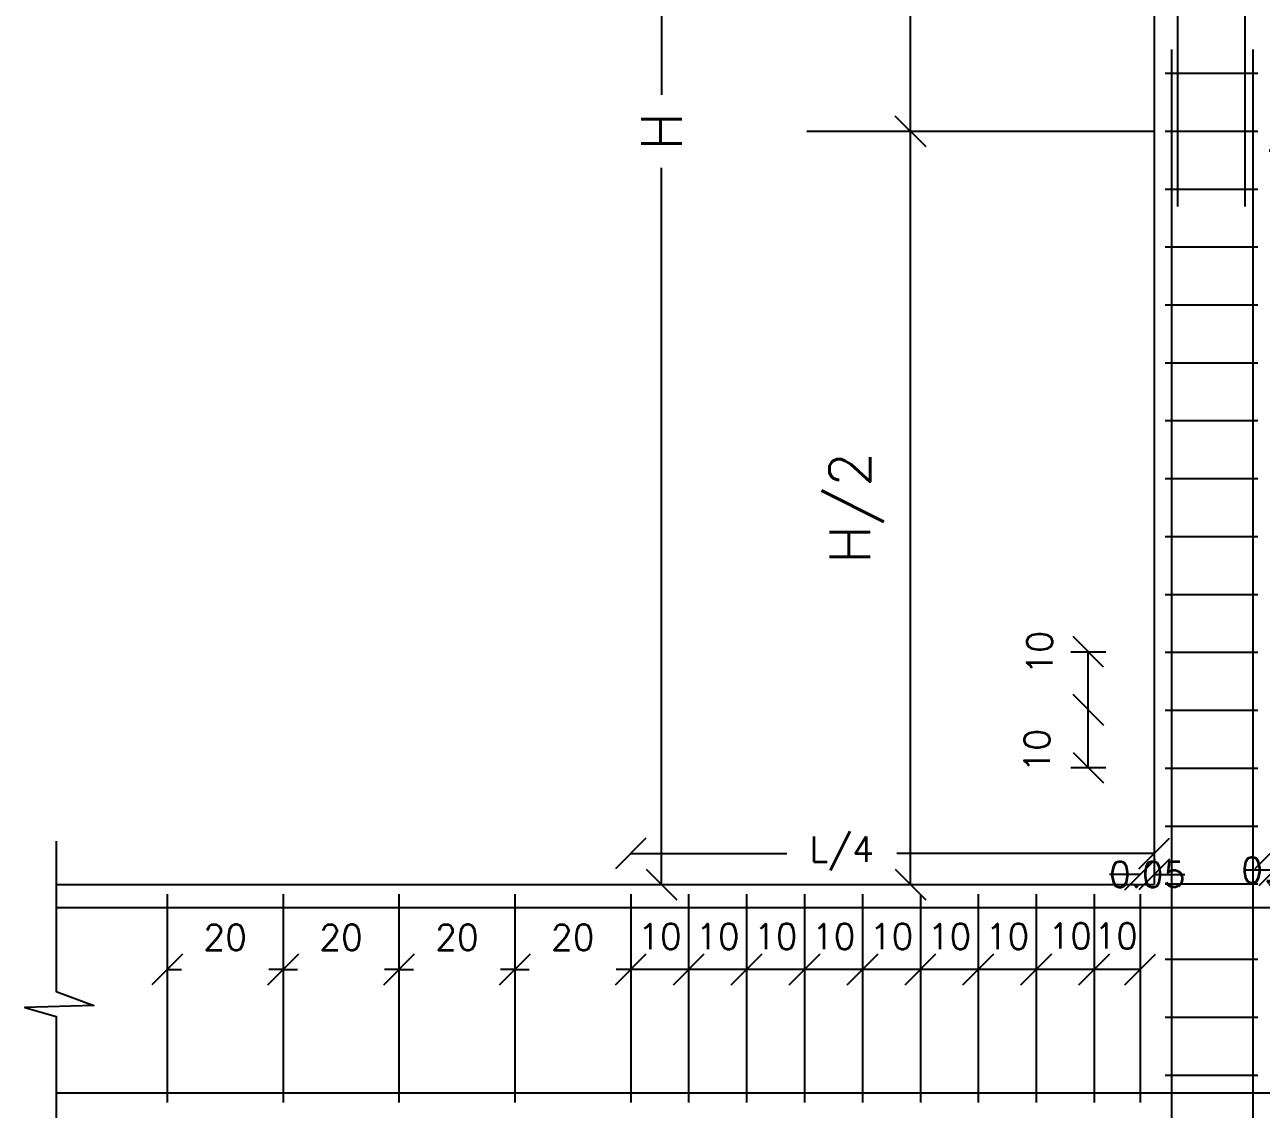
# Model space of a CAD drawing. Extents: x 166525 to 167198, y 178739 to 179747.
# Drawn here: x 166662.412 to 166667.268, y 179623.809 to 179628.07 of the extents above; entities that cross this region are included whole.
import ezdxf

# ---------------------------------------------------------------- set-up
doc = ezdxf.new("R2010")
doc.units = 0
doc.header["$MEASUREMENT"] = 0
doc.layers.get('0').update_dxf_attribs({"linetype": 'CONTINUOUS'})
doc.layers.get('DEFPOINTS').update_dxf_attribs({"linetype": 'CONTINUOUS'})
for name, color, linetype in [('0102', 9, 'CONTINUOUS'), ('beams', 4, 'CONTINUOUS'), ('DIM', 144, 'CONTINUOUS'), ('OUT', 6, 'CONTINUOUS'), ('ST', 2, 'CONTINUOUS'), ('win', 4, 'CONTINUOUS')]:
    doc.layers.add(name, color=color, linetype=linetype)
doc.styles.add('ROMANS', font='romans.shx')
doc.dimstyles.new('dim100', dxfattribs={"dimtxt": 0.16, "dimasz": 0.12, "dimexe": 0.00018, "dimexo": 0.000625, "dimgap": 0.09, "dimtad": 1, "dimdec": 0, "dimlfac": 100, "dimrnd": 1, "dimzin": 0, "dimdsep": 46, "dimtxsty": 'ROMANS', "dimblk1": 'OBLIQUE', "dimblk2": 'OBLIQUE', "dimsah": 1, "dimcen": 0.09, "dimse1": 1, "dimse2": 1, "dimclrd": 8, "dimclre": 8, "dimclrt": 7, "dimadec": 0, "dimazin": 0, "dimtfac": 1, "dimtdec": 0, "dimtix": 1, "dimtofl": 0, "dimtmove": 2, "dimatfit": 3, "dimldrblk": 'OBLIQUE', "dimfxl": 0.00018, "dimtolj": 1, "dimtzin": 0, "dimarcsym": 0})

# ---------------------------------------------------------------- blocks, each defined once
blk = doc.blocks.new('_OBLIQUE')
at = {"color": 0, "linetype": 'ByBlock'}
blk.add_line((-0.5, -0.5), (0.5, 0.5), dxfattribs=at)
blk = doc.blocks.new('*D157')
at = {"layer": '0102', "color": 8, "lineweight": -2, "transparency": 16777216}
for p, q in [((166664.9127, 179630.6093), (166664.9127, 179627.7942)), ((166664.9127, 179624.6924), (166664.9127, 179627.5075))]:
    blk.add_line(p, q, dxfattribs=at)
at = {"layer": 'DEFPOINTS', "color": 0, "transparency": 16777216}
for p in [(166664.9127, 179630.6093), (166666.8392, 179630.6093), (166666.8477, 179624.6924)]:
    blk.add_point(p, dxfattribs=at)
at = {"layer": '0102', "color": 8, "lineweight": -2, "transparency": 16777216, "xscale": 0.12, "yscale": 0.12, "zscale": 0.12}
for p, rotation in [((166664.9127, 179630.6093), 90), ((166664.9127, 179624.6924), 270)]:
    blk.add_blockref('_OBLIQUE', p, dxfattribs=dict(at, rotation=rotation))
at = {"layer": '0102', "color": 7, "transparency": 16777216, "insert": (166664.9127, 179627.6508), "char_height": 0.16, "attachment_point": 5, "rotation": 90, "style": 'ROMANS'}
blk.add_mtext('\\A1;H', dxfattribs=at)
blk = doc.blocks.new('*D164')
at = {"layer": '0102', "color": 8, "lineweight": -2, "transparency": 16777216}
blk.add_line((166666.5889, 179625.1511), (166666.5889, 179625.3786), dxfattribs=at)
at = {"layer": 'DEFPOINTS', "color": 0, "transparency": 16777216}
for p in [(166666.5889, 179625.3786), (166666.8673, 179625.3786), (166666.8673, 179625.1511)]:
    blk.add_point(p, dxfattribs=at)
at = {"layer": '0102', "color": 8, "lineweight": -2, "transparency": 16777216, "xscale": 0.12, "yscale": 0.12, "zscale": 0.12}
for p, rotation in [((166666.5889, 179625.3786), 90), ((166666.5889, 179625.1511), 270)]:
    blk.add_blockref('_OBLIQUE', p, dxfattribs=dict(at, rotation=rotation))
at = {"layer": '0102', "color": 7, "transparency": 16777216, "insert": (166666.3871, 179625.2178), "char_height": 0.1, "attachment_point": 5, "rotation": 90, "style": 'ROMANS'}
blk.add_mtext('\\A1;10', dxfattribs=at)
blk = doc.blocks.new('*D165')
at = {"layer": '0102', "color": 8, "lineweight": -2, "transparency": 16777216}
blk.add_line((166666.5889, 179625.3786), (166666.5889, 179625.6061), dxfattribs=at)
at = {"layer": 'DEFPOINTS', "color": 0, "transparency": 16777216}
for p in [(166666.5889, 179625.6061), (166666.8673, 179625.6061), (166666.8673, 179625.3786)]:
    blk.add_point(p, dxfattribs=at)
at = {"layer": '0102', "color": 8, "lineweight": -2, "transparency": 16777216, "xscale": 0.12, "yscale": 0.12, "zscale": 0.12}
for p, rotation in [((166666.5889, 179625.6061), 90), ((166666.5889, 179625.3786), 270)]:
    blk.add_blockref('_OBLIQUE', p, dxfattribs=dict(at, rotation=rotation))
at = {"layer": '0102', "color": 7, "transparency": 16777216, "insert": (166666.3977, 179625.6025), "char_height": 0.1, "attachment_point": 5, "rotation": 90, "style": 'ROMANS'}
blk.add_mtext('\\A1;10', dxfattribs=at)
blk = doc.blocks.new('*D166')
at = {"layer": '0102', "color": 8, "lineweight": -2, "transparency": 16777216}
blk.add_line((166665.8906, 179624.6924), (166665.8906, 179627.6508), dxfattribs=at)
at = {"layer": 'DEFPOINTS', "color": 0, "transparency": 16777216}
for p in [(166665.7637, 179627.6508), (166665.8906, 179627.6508), (166665.7637, 179624.6924)]:
    blk.add_point(p, dxfattribs=at)
at = {"layer": '0102', "color": 8, "lineweight": -2, "transparency": 16777216, "xscale": 0.12, "yscale": 0.12, "zscale": 0.12}
for p, rotation in [((166665.8906, 179627.6508), 90), ((166665.8906, 179624.6924), 270)]:
    blk.add_blockref('_OBLIQUE', p, dxfattribs=dict(at, rotation=rotation))
at = {"layer": '0102', "color": 7, "transparency": 16777216, "insert": (166665.6787, 179626.1716), "char_height": 0.16, "attachment_point": 5, "rotation": 90, "style": 'ROMANS'}
blk.add_mtext('\\A1;H/2', dxfattribs=at)
blk = doc.blocks.new('*D167')
at = {"layer": '0102', "color": 8, "lineweight": -2, "transparency": 16777216}
blk.add_line((166665.8906, 179627.6508), (166665.8906, 179630.6093), dxfattribs=at)
at = {"layer": 'DEFPOINTS', "color": 0, "transparency": 16777216}
for p in [(166665.8906, 179630.6093), (166665.8906, 179630.6093), (166665.7637, 179627.6508)]:
    blk.add_point(p, dxfattribs=at)
at = {"layer": '0102', "color": 8, "lineweight": -2, "transparency": 16777216, "xscale": 0.12, "yscale": 0.12, "zscale": 0.12}
for p, rotation in [((166665.8906, 179630.6093), 90), ((166665.8906, 179627.6508), 270)]:
    blk.add_blockref('_OBLIQUE', p, dxfattribs=dict(at, rotation=rotation))
at = {"layer": '0102', "color": 7, "transparency": 16777216, "insert": (166665.6787, 179629.13), "char_height": 0.16, "attachment_point": 5, "rotation": 90, "style": 'ROMANS'}
blk.add_mtext('\\A1;H/2', dxfattribs=at)
blk = doc.blocks.new('*D168')
at = {"layer": '0102', "color": 8, "lineweight": -2, "transparency": 16777216}
for p, q in [((166667.3792, 179627.9726), (166667.3792, 179627.8572)), ((166667.3792, 179627.3561), (166667.3792, 179627.4715))]:
    blk.add_line(p, q, dxfattribs=at)
at = {"layer": 'DEFPOINTS', "color": 0, "transparency": 16777216}
for p in [(166667.2344, 179627.9726), (166667.2038, 179627.3561), (166667.3792, 179627.3561)]:
    blk.add_point(p, dxfattribs=at)
at = {"layer": '0102', "color": 8, "lineweight": -2, "transparency": 16777216, "xscale": 0.12, "yscale": 0.12, "zscale": 0.12}
for p, rotation in [((166667.3792, 179627.9726), 90), ((166667.3792, 179627.3561), 270)]:
    blk.add_blockref('_OBLIQUE', p, dxfattribs=dict(at, rotation=rotation))
at = {"layer": '0102', "color": 7, "transparency": 16777216, "insert": (166667.3792, 179627.6644), "char_height": 0.16, "attachment_point": 5, "rotation": 90, "style": 'ROMANS'}
blk.add_mtext('\\A1;Ls', dxfattribs=at)
blk = doc.blocks.new('*D169')
at = {"layer": '0102', "color": 8, "lineweight": -2, "transparency": 16777216}
blk.add_line((166666.6117, 179624.358), (166666.3842, 179624.358), dxfattribs=at)
at = {"layer": 'DEFPOINTS', "color": 0, "transparency": 16777216}
for p in [(166666.3842, 179624.6714), (166666.6117, 179624.6714), (166666.3842, 179624.358)]:
    blk.add_point(p, dxfattribs=at)
at = {"layer": '0102', "color": 8, "lineweight": -2, "transparency": 16777216, "xscale": 0.12, "yscale": 0.12, "zscale": 0.12, "rotation": 180}
blk.add_blockref('_OBLIQUE', (166666.3842, 179624.358), dxfattribs=at)
at = {"layer": '0102', "color": 8, "lineweight": -2, "transparency": 16777216, "xscale": 0.12, "yscale": 0.12, "zscale": 0.12}
blk.add_blockref('_OBLIQUE', (166666.6117, 179624.358), dxfattribs=at)
at = {"layer": '0102', "color": 7, "transparency": 16777216, "insert": (166666.5172, 179624.4901), "char_height": 0.1, "attachment_point": 5, "style": 'ROMANS'}
blk.add_mtext('\\A1;10', dxfattribs=at)
blk = doc.blocks.new('*D170')
at = {"layer": '0102', "color": 8, "lineweight": -2, "transparency": 16777216}
blk.add_line((166666.3842, 179624.358), (166666.1567, 179624.358), dxfattribs=at)
at = {"layer": 'DEFPOINTS', "color": 0, "transparency": 16777216}
for p in [(166666.3842, 179624.6714), (166666.1567, 179624.358), (166666.1567, 179624.0344)]:
    blk.add_point(p, dxfattribs=at)
at = {"layer": '0102', "color": 8, "lineweight": -2, "transparency": 16777216, "xscale": 0.12, "yscale": 0.12, "zscale": 0.12, "rotation": 180}
blk.add_blockref('_OBLIQUE', (166666.1567, 179624.358), dxfattribs=at)
at = {"layer": '0102', "color": 8, "lineweight": -2, "transparency": 16777216, "xscale": 0.12, "yscale": 0.12, "zscale": 0.12}
blk.add_blockref('_OBLIQUE', (166666.3842, 179624.358), dxfattribs=at)
at = {"layer": '0102', "color": 7, "transparency": 16777216, "insert": (166666.2713, 179624.4882), "char_height": 0.1, "attachment_point": 5, "style": 'ROMANS'}
blk.add_mtext('\\A1;10', dxfattribs=at)
blk = doc.blocks.new('*D175')
at = {"layer": '0102', "color": 8, "lineweight": -2, "transparency": 16777216}
blk.add_line((166666.1567, 179624.358), (166665.9292, 179624.358), dxfattribs=at)
at = {"layer": 'DEFPOINTS', "color": 0, "transparency": 16777216}
for p in [(166666.1567, 179624.6714), (166665.9292, 179624.358), (166665.9292, 179624.0344)]:
    blk.add_point(p, dxfattribs=at)
at = {"layer": '0102', "color": 8, "lineweight": -2, "transparency": 16777216, "xscale": 0.12, "yscale": 0.12, "zscale": 0.12, "rotation": 180}
blk.add_blockref('_OBLIQUE', (166665.9292, 179624.358), dxfattribs=at)
at = {"layer": '0102', "color": 8, "lineweight": -2, "transparency": 16777216, "xscale": 0.12, "yscale": 0.12, "zscale": 0.12}
blk.add_blockref('_OBLIQUE', (166666.1567, 179624.358), dxfattribs=at)
at = {"layer": '0102', "color": 7, "transparency": 16777216, "insert": (166666.0438, 179624.4882), "char_height": 0.1, "attachment_point": 5, "style": 'ROMANS'}
blk.add_mtext('\\A1;10', dxfattribs=at)
blk = doc.blocks.new('*D176')
at = {"layer": '0102', "color": 8, "lineweight": -2, "transparency": 16777216}
blk.add_line((166665.9292, 179624.358), (166665.7017, 179624.358), dxfattribs=at)
at = {"layer": 'DEFPOINTS', "color": 0, "transparency": 16777216}
for p in [(166665.9292, 179624.6714), (166665.7017, 179624.358), (166665.7017, 179624.0344)]:
    blk.add_point(p, dxfattribs=at)
at = {"layer": '0102', "color": 8, "lineweight": -2, "transparency": 16777216, "xscale": 0.12, "yscale": 0.12, "zscale": 0.12, "rotation": 180}
blk.add_blockref('_OBLIQUE', (166665.7017, 179624.358), dxfattribs=at)
at = {"layer": '0102', "color": 8, "lineweight": -2, "transparency": 16777216, "xscale": 0.12, "yscale": 0.12, "zscale": 0.12}
blk.add_blockref('_OBLIQUE', (166665.9292, 179624.358), dxfattribs=at)
at = {"layer": '0102', "color": 7, "transparency": 16777216, "insert": (166665.8163, 179624.4882), "char_height": 0.1, "attachment_point": 5, "style": 'ROMANS'}
blk.add_mtext('\\A1;10', dxfattribs=at)
blk = doc.blocks.new('*D177')
at = {"layer": '0102', "color": 8, "lineweight": -2, "transparency": 16777216}
blk.add_line((166665.7017, 179624.358), (166665.4742, 179624.358), dxfattribs=at)
at = {"layer": 'DEFPOINTS', "color": 0, "transparency": 16777216}
for p in [(166665.7017, 179624.6714), (166665.4742, 179624.358), (166665.4742, 179624.0344)]:
    blk.add_point(p, dxfattribs=at)
at = {"layer": '0102', "color": 8, "lineweight": -2, "transparency": 16777216, "xscale": 0.12, "yscale": 0.12, "zscale": 0.12, "rotation": 180}
blk.add_blockref('_OBLIQUE', (166665.4742, 179624.358), dxfattribs=at)
at = {"layer": '0102', "color": 8, "lineweight": -2, "transparency": 16777216, "xscale": 0.12, "yscale": 0.12, "zscale": 0.12}
blk.add_blockref('_OBLIQUE', (166665.7017, 179624.358), dxfattribs=at)
at = {"layer": '0102', "color": 7, "transparency": 16777216, "insert": (166665.5888, 179624.4882), "char_height": 0.1, "attachment_point": 5, "style": 'ROMANS'}
blk.add_mtext('\\A1;10', dxfattribs=at)
blk = doc.blocks.new('*D178')
at = {"layer": '0102', "color": 8, "lineweight": -2, "transparency": 16777216}
blk.add_line((166665.4742, 179624.358), (166665.2467, 179624.358), dxfattribs=at)
at = {"layer": 'DEFPOINTS', "color": 0, "transparency": 16777216}
for p in [(166665.4742, 179624.6714), (166665.2467, 179624.358), (166665.2467, 179624.0344)]:
    blk.add_point(p, dxfattribs=at)
at = {"layer": '0102', "color": 8, "lineweight": -2, "transparency": 16777216, "xscale": 0.12, "yscale": 0.12, "zscale": 0.12, "rotation": 180}
blk.add_blockref('_OBLIQUE', (166665.2467, 179624.358), dxfattribs=at)
at = {"layer": '0102', "color": 8, "lineweight": -2, "transparency": 16777216, "xscale": 0.12, "yscale": 0.12, "zscale": 0.12}
blk.add_blockref('_OBLIQUE', (166665.4742, 179624.358), dxfattribs=at)
at = {"layer": '0102', "color": 7, "transparency": 16777216, "insert": (166665.3613, 179624.4882), "char_height": 0.1, "attachment_point": 5, "style": 'ROMANS'}
blk.add_mtext('\\A1;10', dxfattribs=at)
blk = doc.blocks.new('*D179')
at = {"layer": '0102', "color": 8, "lineweight": -2, "transparency": 16777216}
blk.add_line((166665.2467, 179624.358), (166665.0192, 179624.358), dxfattribs=at)
at = {"layer": 'DEFPOINTS', "color": 0, "transparency": 16777216}
for p in [(166665.2467, 179624.6714), (166665.0192, 179624.358), (166665.0192, 179624.0344)]:
    blk.add_point(p, dxfattribs=at)
at = {"layer": '0102', "color": 8, "lineweight": -2, "transparency": 16777216, "xscale": 0.12, "yscale": 0.12, "zscale": 0.12, "rotation": 180}
blk.add_blockref('_OBLIQUE', (166665.0192, 179624.358), dxfattribs=at)
at = {"layer": '0102', "color": 8, "lineweight": -2, "transparency": 16777216, "xscale": 0.12, "yscale": 0.12, "zscale": 0.12}
blk.add_blockref('_OBLIQUE', (166665.2467, 179624.358), dxfattribs=at)
at = {"layer": '0102', "color": 7, "transparency": 16777216, "insert": (166665.1338, 179624.4882), "char_height": 0.1, "attachment_point": 5, "style": 'ROMANS'}
blk.add_mtext('\\A1;10', dxfattribs=at)
blk = doc.blocks.new('*D180')
at = {"layer": '0102', "color": 8, "lineweight": -2, "transparency": 16777216}
blk.add_line((166665.0192, 179624.358), (166664.7917, 179624.358), dxfattribs=at)
at = {"layer": 'DEFPOINTS', "color": 0, "transparency": 16777216}
for p in [(166665.0192, 179624.6714), (166664.7917, 179624.358), (166664.7917, 179624.0344)]:
    blk.add_point(p, dxfattribs=at)
at = {"layer": '0102', "color": 8, "lineweight": -2, "transparency": 16777216, "xscale": 0.12, "yscale": 0.12, "zscale": 0.12, "rotation": 180}
blk.add_blockref('_OBLIQUE', (166664.7917, 179624.358), dxfattribs=at)
at = {"layer": '0102', "color": 8, "lineweight": -2, "transparency": 16777216, "xscale": 0.12, "yscale": 0.12, "zscale": 0.12}
blk.add_blockref('_OBLIQUE', (166665.0192, 179624.358), dxfattribs=at)
at = {"layer": '0102', "color": 7, "transparency": 16777216, "insert": (166664.9063, 179624.4882), "char_height": 0.1, "attachment_point": 5, "style": 'ROMANS'}
blk.add_mtext('\\A1;10', dxfattribs=at)
blk = doc.blocks.new('*D209')
at = {"layer": '0102', "color": 8, "lineweight": -2, "transparency": 16777216}
for p, q in [((166667.3027, 179624.8142), (166668.0036, 179624.8142)), ((166669.137, 179624.8142), (166668.436, 179624.8142))]:
    blk.add_line(p, q, dxfattribs=at)
at = {"layer": 'DEFPOINTS', "color": 0, "transparency": 16777216}
for p in [(166669.137, 179624.8142), (166667.3027, 179624.6924), (166669.137, 179624.6548)]:
    blk.add_point(p, dxfattribs=at)
at = {"layer": '0102', "color": 8, "lineweight": -2, "transparency": 16777216, "xscale": 0.12, "yscale": 0.12, "zscale": 0.12, "rotation": 180}
blk.add_blockref('_OBLIQUE', (166667.3027, 179624.8142), dxfattribs=at)
at = {"layer": '0102', "color": 8, "lineweight": -2, "transparency": 16777216, "xscale": 0.12, "yscale": 0.12, "zscale": 0.12}
blk.add_blockref('_OBLIQUE', (166669.137, 179624.8142), dxfattribs=at)
at = {"layer": '0102', "color": 7, "transparency": 16777216, "insert": (166668.2198, 179624.8142), "char_height": 0.1, "attachment_point": 5, "style": 'ROMANS'}
blk.add_mtext('\\A1;L/4', dxfattribs=at)
blk = doc.blocks.new('*D210')
at = {"layer": '0102', "color": 8, "lineweight": -2, "transparency": 16777216}
for p, q in [((166664.7917, 179624.8142), (166665.4044, 179624.8142)), ((166666.8477, 179624.8142), (166665.8368, 179624.8142))]:
    blk.add_line(p, q, dxfattribs=at)
at = {"layer": 'DEFPOINTS', "color": 0, "transparency": 16777216}
for p in [(166664.7917, 179624.8142), (166664.7917, 179624.6924), (166666.8477, 179624.6924)]:
    blk.add_point(p, dxfattribs=at)
at = {"layer": '0102', "color": 8, "lineweight": -2, "transparency": 16777216, "xscale": 0.12, "yscale": 0.12, "zscale": 0.12, "rotation": 180}
blk.add_blockref('_OBLIQUE', (166664.7917, 179624.8142), dxfattribs=at)
at = {"layer": '0102', "color": 8, "lineweight": -2, "transparency": 16777216, "xscale": 0.12, "yscale": 0.12, "zscale": 0.12}
blk.add_blockref('_OBLIQUE', (166666.8477, 179624.8142), dxfattribs=at)
at = {"layer": '0102', "color": 7, "transparency": 16777216, "insert": (166665.6206, 179624.8142), "char_height": 0.1, "attachment_point": 5, "style": 'ROMANS'}
blk.add_mtext('\\A1;L/4', dxfattribs=at)
blk = doc.blocks.new('*D211')
at = {"layer": '0102', "color": 8, "lineweight": -2, "transparency": 16777216}
for p, q in [((166664.3367, 179624.358), (166664.3933, 179624.358)), ((166664.7917, 179624.358), (166664.7352, 179624.358))]:
    blk.add_line(p, q, dxfattribs=at)
at = {"layer": 'DEFPOINTS', "color": 0, "transparency": 16777216}
for p in [(166664.7917, 179624.358), (166664.3367, 179624.2453), (166664.7917, 179624.2453)]:
    blk.add_point(p, dxfattribs=at)
at = {"layer": '0102', "color": 8, "lineweight": -2, "transparency": 16777216, "xscale": 0.12, "yscale": 0.12, "zscale": 0.12, "rotation": 180}
blk.add_blockref('_OBLIQUE', (166664.3367, 179624.358), dxfattribs=at)
at = {"layer": '0102', "color": 8, "lineweight": -2, "transparency": 16777216, "xscale": 0.12, "yscale": 0.12, "zscale": 0.12}
blk.add_blockref('_OBLIQUE', (166664.7917, 179624.358), dxfattribs=at)
at = {"layer": '0102', "color": 7, "transparency": 16777216, "insert": (166664.5642, 179624.4846), "char_height": 0.1, "attachment_point": 5, "style": 'ROMANS'}
blk.add_mtext('\\A1;20', dxfattribs=at)
blk = doc.blocks.new('*D212')
at = {"layer": '0102', "color": 8, "lineweight": -2, "transparency": 16777216}
for p, q in [((166663.8817, 179624.358), (166663.9383, 179624.358)), ((166664.3367, 179624.358), (166664.2802, 179624.358))]:
    blk.add_line(p, q, dxfattribs=at)
at = {"layer": 'DEFPOINTS', "color": 0, "transparency": 16777216}
for p in [(166664.3367, 179624.358), (166663.8817, 179624.2453), (166664.3367, 179624.2453)]:
    blk.add_point(p, dxfattribs=at)
at = {"layer": '0102', "color": 8, "lineweight": -2, "transparency": 16777216, "xscale": 0.12, "yscale": 0.12, "zscale": 0.12, "rotation": 180}
blk.add_blockref('_OBLIQUE', (166663.8817, 179624.358), dxfattribs=at)
at = {"layer": '0102', "color": 8, "lineweight": -2, "transparency": 16777216, "xscale": 0.12, "yscale": 0.12, "zscale": 0.12}
blk.add_blockref('_OBLIQUE', (166664.3367, 179624.358), dxfattribs=at)
at = {"layer": '0102', "color": 7, "transparency": 16777216, "insert": (166664.1092, 179624.4846), "char_height": 0.1, "attachment_point": 5, "style": 'ROMANS'}
blk.add_mtext('\\A1;20', dxfattribs=at)
blk = doc.blocks.new('*D213')
at = {"layer": '0102', "color": 8, "lineweight": -2, "transparency": 16777216}
for p, q in [((166663.4267, 179624.358), (166663.4833, 179624.358)), ((166663.8817, 179624.358), (166663.8252, 179624.358))]:
    blk.add_line(p, q, dxfattribs=at)
at = {"layer": 'DEFPOINTS', "color": 0, "transparency": 16777216}
for p in [(166663.8817, 179624.358), (166663.4267, 179624.2453), (166663.8817, 179624.2453)]:
    blk.add_point(p, dxfattribs=at)
at = {"layer": '0102', "color": 8, "lineweight": -2, "transparency": 16777216, "xscale": 0.12, "yscale": 0.12, "zscale": 0.12, "rotation": 180}
blk.add_blockref('_OBLIQUE', (166663.4267, 179624.358), dxfattribs=at)
at = {"layer": '0102', "color": 8, "lineweight": -2, "transparency": 16777216, "xscale": 0.12, "yscale": 0.12, "zscale": 0.12}
blk.add_blockref('_OBLIQUE', (166663.8817, 179624.358), dxfattribs=at)
at = {"layer": '0102', "color": 7, "transparency": 16777216, "insert": (166663.6542, 179624.4846), "char_height": 0.1, "attachment_point": 5, "style": 'ROMANS'}
blk.add_mtext('\\A1;20', dxfattribs=at)
blk = doc.blocks.new('*D214')
at = {"layer": '0102', "color": 8, "lineweight": -2, "transparency": 16777216}
for p, q in [((166662.9717, 179624.358), (166663.0283, 179624.358)), ((166663.4267, 179624.358), (166663.3702, 179624.358))]:
    blk.add_line(p, q, dxfattribs=at)
at = {"layer": 'DEFPOINTS', "color": 0, "transparency": 16777216}
for p in [(166663.4267, 179624.358), (166662.9717, 179624.2453), (166663.4267, 179624.2453)]:
    blk.add_point(p, dxfattribs=at)
at = {"layer": '0102', "color": 8, "lineweight": -2, "transparency": 16777216, "xscale": 0.12, "yscale": 0.12, "zscale": 0.12, "rotation": 180}
blk.add_blockref('_OBLIQUE', (166662.9717, 179624.358), dxfattribs=at)
at = {"layer": '0102', "color": 8, "lineweight": -2, "transparency": 16777216, "xscale": 0.12, "yscale": 0.12, "zscale": 0.12}
blk.add_blockref('_OBLIQUE', (166663.4267, 179624.358), dxfattribs=at)
at = {"layer": '0102', "color": 7, "transparency": 16777216, "insert": (166663.1992, 179624.4846), "char_height": 0.1, "attachment_point": 5, "style": 'ROMANS'}
blk.add_mtext('\\A1;20', dxfattribs=at)
blk = doc.blocks.new('*D223')
at = {"layer": '0102', "color": 8, "lineweight": -2, "transparency": 16777216}
for p, q in [((166666.7925, 179624.7316), (166666.6725, 179624.7316)), ((166666.8477, 179624.7316), (166666.9677, 179624.7316))]:
    blk.add_line(p, q, dxfattribs=at)
at = {"layer": 'DEFPOINTS', "color": 0, "transparency": 16777216}
for p in [(166666.7925, 179624.7316), (166666.8477, 179624.6924), (166666.7925, 179624.6548)]:
    blk.add_point(p, dxfattribs=at)
at = {"layer": '0102', "color": 8, "lineweight": -2, "transparency": 16777216, "xscale": 0.12, "yscale": 0.12, "zscale": 0.12}
blk.add_blockref('_OBLIQUE', (166666.7925, 179624.7316), dxfattribs=at)
at = {"layer": '0102', "color": 8, "lineweight": -2, "transparency": 16777216, "xscale": 0.12, "yscale": 0.12, "zscale": 0.12, "rotation": 180}
blk.add_blockref('_OBLIQUE', (166666.8477, 179624.7316), dxfattribs=at)
at = {"layer": '0102', "color": 7, "transparency": 16777216, "insert": (166666.8201, 179624.7316), "char_height": 0.1, "attachment_point": 5, "style": 'ROMANS'}
blk.add_mtext('\\A1;0.05', dxfattribs=at)
blk = doc.blocks.new('*D221')
at = {"layer": '0102', "color": 8, "lineweight": -2, "transparency": 16777216}
blk.add_line((166666.7925, 179624.358), (166666.6117, 179624.358), dxfattribs=at)
at = {"layer": 'DEFPOINTS', "color": 0, "transparency": 16777216}
for p in [(166666.7925, 179624.6714), (166666.6117, 179624.6548), (166666.6117, 179624.358)]:
    blk.add_point(p, dxfattribs=at)
at = {"layer": '0102', "color": 8, "lineweight": -2, "transparency": 16777216, "xscale": 0.12, "yscale": 0.12, "zscale": 0.12, "rotation": 180}
blk.add_blockref('_OBLIQUE', (166666.6117, 179624.358), dxfattribs=at)
at = {"layer": '0102', "color": 8, "lineweight": -2, "transparency": 16777216, "xscale": 0.12, "yscale": 0.12, "zscale": 0.12}
blk.add_blockref('_OBLIQUE', (166666.7925, 179624.358), dxfattribs=at)
at = {"layer": '0102', "color": 7, "transparency": 16777216, "insert": (166666.6979, 179624.4901), "char_height": 0.1, "attachment_point": 5, "style": 'ROMANS'}
blk.add_mtext('\\A1;10', dxfattribs=at)
blk = doc.blocks.new('*D224')
at = {"layer": '0102', "color": 8, "lineweight": -2, "transparency": 16777216}
for p, q in [((166667.3202, 179624.7487), (166667.2002, 179624.7487)), ((166667.3583, 179624.7487), (166667.4783, 179624.7487))]:
    blk.add_line(p, q, dxfattribs=at)
at = {"layer": 'DEFPOINTS', "color": 0, "transparency": 16777216}
for p in [(166667.3202, 179624.7487), (166667.3202, 179624.6924), (166667.3583, 179624.6548)]:
    blk.add_point(p, dxfattribs=at)
at = {"layer": '0102', "color": 8, "lineweight": -2, "transparency": 16777216, "xscale": 0.12, "yscale": 0.12, "zscale": 0.12}
blk.add_blockref('_OBLIQUE', (166667.3202, 179624.7487), dxfattribs=at)
at = {"layer": '0102', "color": 8, "lineweight": -2, "transparency": 16777216, "xscale": 0.12, "yscale": 0.12, "zscale": 0.12, "rotation": 180}
blk.add_blockref('_OBLIQUE', (166667.3583, 179624.7487), dxfattribs=at)
at = {"layer": '0102', "color": 7, "transparency": 16777216, "insert": (166667.3392, 179624.7487), "char_height": 0.1, "attachment_point": 5, "style": 'ROMANS'}
blk.add_mtext('\\A1;0.05', dxfattribs=at)

msp = doc.modelspace()

# ---------------------------------------------------------------- linework, layer by layer
at = {"layer": 'beams', "color": 8, "linetype": 'Continuous'}
msp.add_line((166666.84768, 179627.65083), (166665.48407, 179627.65083), dxfattribs=at)
at = {"layer": 'DIM'}
for p, q in [((166666.52068, 179625.60613), (166666.65718, 179625.60613)), ((166666.52068, 179625.15113), (166666.65718, 179625.15113))]:
    msp.add_line(p, q, dxfattribs=at)
at = {"layer": 'OUT'}
for p in [(166666.84768, 179630.60926), (166662.53569, 179624.6924)]:
    msp.add_line(p, (166666.84768, 179624.6924), dxfattribs=at)
at = {"layer": 'ST'}
for p, q in [((166667.20383, 179634.28568), (166667.20383, 179627.3561)), ((166666.93873, 179634.27524), (166666.93873, 179627.3561)), ((166666.91593, 179627.97264), (166666.91593, 179621.35422)), ((166667.23443, 179627.97264), (166667.23443, 179621.24764)), ((166666.89015, 179627.87926), (166667.25445, 179627.87926)), ((166666.89015, 179627.65176), (166667.25445, 179627.65176)), ((166666.89015, 179627.42426), (166667.25445, 179627.42426)), ((166666.89015, 179627.19676), (166667.25445, 179627.19676)), ((166666.89015, 179626.96926), (166667.25445, 179626.96926)), ((166666.89015, 179626.74176), (166667.25445, 179626.74176)), ((166666.89015, 179626.51426), (166667.25445, 179626.51426)), ((166666.89015, 179626.28676), (166667.25445, 179626.28676)), ((166666.89015, 179626.05926), (166667.25445, 179626.05926)), ((166666.89015, 179625.83176), (166667.25445, 179625.83176)), ((166666.89015, 179625.60426), (166667.25445, 179625.60426)), ((166666.89015, 179625.37676), (166667.25445, 179625.37676)), ((166666.89015, 179625.14926), (166667.25445, 179625.14926)), ((166666.89015, 179624.92176), (166667.25445, 179624.92176)), ((166666.89015, 179624.69426), (166667.25445, 179624.69426)), ((166666.89015, 179624.69426), (166667.25445, 179624.69426)), ((166662.97174, 179624.65475), (166662.97174, 179623.83575)), ((166663.42674, 179624.65475), (166663.42674, 179623.83575)), ((166663.88174, 179624.65475), (166663.88174, 179623.83575)), ((166664.33674, 179624.65475), (166664.33674, 179623.83575)), ((166664.79174, 179624.65475), (166664.79174, 179623.83575)), ((166665.01924, 179624.65475), (166665.01924, 179623.83575)), ((166665.24674, 179624.65475), (166665.24674, 179623.83575)), ((166665.47424, 179624.65475), (166665.47424, 179623.83575)), ((166665.70174, 179624.65475), (166665.70174, 179623.83575)), ((166665.92924, 179624.65475), (166665.92924, 179623.83575)), ((166666.15674, 179624.65475), (166666.15674, 179623.83575)), ((166666.38424, 179624.65475), (166666.38424, 179623.83575)), ((166666.61174, 179624.65475), (166666.61174, 179623.83575)), ((166666.79245, 179624.65475), (166666.79245, 179623.83575)), ((166662.53569, 179624.6014), (166671.61467, 179624.6014)), ((166666.89015, 179624.39851), (166667.25445, 179624.39851)), ((166666.89015, 179624.17101), (166667.25445, 179624.17101)), ((166666.89015, 179623.94351), (166667.25445, 179623.94351)), ((166662.53569, 179623.8734), (166671.61467, 179623.8734))]:
    msp.add_line(p, q, dxfattribs=at)
at = {"layer": 'win'}
msp.add_lwpolyline([(166662.53569, 179624.86279), (166662.53569, 179624.27189), (166662.68387, 179624.21681), (166662.41201, 179624.20935), (166662.53569, 179624.17305), (166662.53569, 179623.62406)], dxfattribs=at)

# ---------------------------------------------------------------- dimensions: what is measured, and where the dimension line sits
at = {"layer": '0102'}
for base, p1, p2, text, picture, middle in [((166664.91268, 179630.60926), (166666.84768, 179624.6924), (166666.83924, 179630.60926), 'H', '*D157', (166664.91268, 179627.65083)), ((166667.37915, 179627.3561), (166667.23443, 179627.97264), (166667.20383, 179627.3561), 'Ls', '*D168', (166667.37915, 179627.66437))]:
    dim = msp.add_linear_dim(base=base, p1=p1, p2=p2, angle=90, text=text, dimstyle='dim100', dxfattribs=at)
    dim.commit()
    dim.dimension.update_dxf_attribs({"geometry": picture, "text_midpoint": middle, "dimtype": 160})
for base, p1, p2, picture, middle in [((166665.89063, 179630.60926), (166665.76366, 179627.65083), (166665.89063, 179630.60926), '*D167', (166665.67872, 179629.13005)), ((166665.89063, 179627.65083), (166665.76366, 179624.6924), (166665.76366, 179627.65083), '*D166', (166665.67872, 179626.17161))]:
    dim = msp.add_linear_dim(base=base, p1=p1, p2=p2, angle=90, text='H/2', dimstyle='dim100', dxfattribs=at)
    dim.commit()
    dim.dimension.update_dxf_attribs({"geometry": picture, "text_midpoint": middle})
for base, p1, p2, picture, middle in [((166666.58893, 179625.60613), (166666.86734, 179625.37863), (166666.86734, 179625.60613), '*D165', (166666.39766, 179625.60251)), ((166666.58893, 179625.37863), (166666.86734, 179625.15113), (166666.86734, 179625.37863), '*D164', (166666.38707, 179625.21776))]:
    dim = msp.add_linear_dim(base=base, p1=p1, p2=p2, angle=90, text='10', dimstyle='dim100', override={"dimtxt": 0.1, "dimtad": 0}, dxfattribs=at)
    dim.commit()
    dim.dimension.update_dxf_attribs({"geometry": picture, "text_midpoint": middle, "dimtype": 160})
for base, p1, p2, text, override, picture, middle in [((166664.79174, 179624.81422), (166666.84768, 179624.6924), (166664.79174, 179624.6924), 'L/4', {"dimtxt": 0.1, "dimtad": 0}, '*D210', (166665.62064, 179624.81422)), ((166664.79174, 179624.35802), (166665.01924, 179624.6714), (166664.79174, 179624.0344), '10', {"dimtxt": 0.1}, '*D180', (166664.90626, 179624.48822)), ((166665.01924, 179624.35802), (166665.24674, 179624.6714), (166665.01924, 179624.0344), '10', {"dimtxt": 0.1}, '*D179', (166665.13376, 179624.48822)), ((166665.24674, 179624.35802), (166665.47424, 179624.6714), (166665.24674, 179624.0344), '10', {"dimtxt": 0.1}, '*D178', (166665.36126, 179624.48822)), ((166665.47424, 179624.35802), (166665.70174, 179624.6714), (166665.47424, 179624.0344), '10', {"dimtxt": 0.1, "dimtad": 0}, '*D177', (166665.58876, 179624.48822)), ((166665.70174, 179624.35802), (166665.92924, 179624.6714), (166665.70174, 179624.0344), '10', {"dimtxt": 0.1}, '*D176', (166665.81626, 179624.48822)), ((166665.92924, 179624.35802), (166666.15674, 179624.6714), (166665.92924, 179624.0344), '10', {"dimtxt": 0.1}, '*D175', (166666.04376, 179624.48822)), ((166666.15674, 179624.35802), (166666.38424, 179624.6714), (166666.15674, 179624.0344), '10', {"dimtxt": 0.1}, '*D170', (166666.27126, 179624.48822)), ((166666.38424, 179624.35802), (166666.61174, 179624.6714), (166666.38424, 179624.6714), '10', {"dimtxt": 0.1}, '*D169', (166666.51723, 179624.49007)), ((166666.61174, 179624.35802), (166666.79245, 179624.6714), (166666.61174, 179624.65475), '10', {"dimtxt": 0.1}, '*D221', (166666.69795, 179624.49007)), ((166663.42674, 179624.35802), (166662.97174, 179624.24525), (166663.42674, 179624.24525), '20', {"dimtxt": 0.1}, '*D214', (166663.19924, 179624.48457)), ((166663.88174, 179624.35802), (166663.42674, 179624.24525), (166663.88174, 179624.24525), '20', {"dimtxt": 0.1}, '*D213', (166663.65424, 179624.48457)), ((166664.33674, 179624.35802), (166663.88174, 179624.24525), (166664.33674, 179624.24525), '20', {"dimtxt": 0.1}, '*D212', (166664.10924, 179624.48457)), ((166664.79174, 179624.35802), (166664.33674, 179624.24525), (166664.79174, 179624.24525), '20', {"dimtxt": 0.1}, '*D211', (166664.56424, 179624.48457))]:
    dim = msp.add_linear_dim(base=base, p1=p1, p2=p2, text=text, dimstyle='dim100', override=override, dxfattribs=at)
    dim.commit()
    dim.dimension.update_dxf_attribs({"geometry": picture, "text_midpoint": middle, "dimtype": 160})
for base, p1, p2, text, picture, middle in [((166669.13699, 179624.81422), (166667.30268, 179624.6924), (166669.13699, 179624.65475), 'L/4', '*D209', (166668.21983, 179624.81422)), ((166667.32017, 179624.74873), (166667.35831, 179624.65475), (166667.32017, 179624.6924), '0.05', '*D224', (166667.33924, 179624.74873)), ((166666.79245, 179624.73157), (166666.84768, 179624.6924), (166666.79245, 179624.65475), '0.05', '*D223', (166666.82007, 179624.73157))]:
    dim = msp.add_linear_dim(base=base, p1=p1, p2=p2, text=text, dimstyle='dim100', override={"dimtxt": 0.1, "dimtad": 0}, dxfattribs=at)
    dim.commit()
    dim.dimension.update_dxf_attribs({"geometry": picture, "text_midpoint": middle})

doc.saveas('drawing.dxf')
